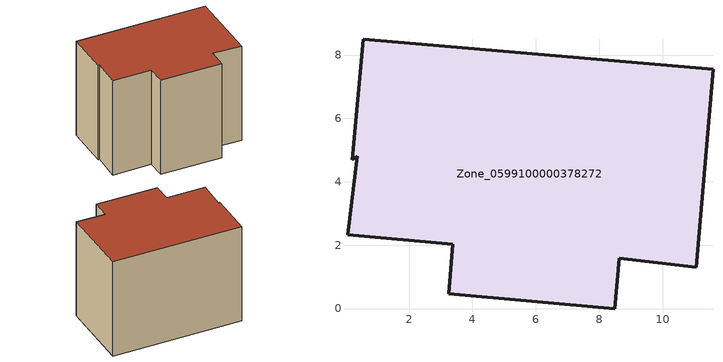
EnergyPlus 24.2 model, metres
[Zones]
Zone_0599100000378272
 floor ground (C_G): 3.25,0.47 3.38,2.04 0.06,2.32 0.36,4.8 0.21,4.69 0.56,8.49 11.59,7.55 11.07,1.31 8.63,1.58 8.49,0 z0
 wall outside (C_F): 3.38,2.04 3.25,0.47 8.49,0 8.63,1.58 11.07,1.31 11.59,7.55 0.56,8.49 0.21,4.69 0.36,4.8 0.06,2.32 3.38,2.04 z0:8.68
 roof outside (C_R): 0.56,8.49 0.21,4.69 0.36,4.8 0.06,2.32 3.38,2.04 3.25,0.47 8.49,0 8.63,1.58 11.07,1.31 11.59,7.55 z8.68
[BUILDING]
Pand.0599100000378272: North Axis=0; Terrain=City; Loads Convergence Tolerance Value=0.04; Temperature Convergence Tolerance Value=0.4; Solar Distribution=FullExterior; Maximum Number of Warmup Days=25; Minimum Number of Warmup Days=1
[Site:Location]
Rotterdam.The.Hague.AP_ZH_NLD Design_Conditions: Latitude=51.96; Longitude=4.45; Time Zone=1; Elevation=-4.5
[SITE:GROUNDTEMPERATURE:BUILDINGSURFACE]
18, 18, 18, 18, 18, 18, 18, 18, 18, 18, 18, 18
[MATERIAL] Thermal Absorptance=0.9; Solar Absorptance=0.7; Visible Absorptance=0.7
Name | Roughness | Thickness | Conductivity | Density | Specific Heat
G.TC.1992-2005 | MediumSmooth | 0.15 | 0.06 | 540 | 1210
F.TC.1992-2005 | Rough | 0.3 | 0.12 | 1920 | 840
R.TC.1992-2005 | MediumRough | 0.2 | 0.08 | 1500 | 1000
[CONSTRUCTION]
C_G: G.TC.1992-2005
C_F: F.TC.1992-2005
C_R: R.TC.1992-2005
[ZONE]
Zone_0599100000378272: Type=1; Multiplier=1; Ceiling Height=Autocalculate; Volume=Autocalculate; Floor Area=autocalculate; Part of Total Floor Area=Yes
[ZONEINFILTRATION:DESIGNFLOWRATE]
Infil_Zone_0599100000378272: Zone or ZoneList or Space or SpaceList=Zone_0599100000378272; Schedule=AlwaysOn; Design Flow Rate Calculation Method=Flow/Area; Flow Rate per Floor Area=0.0015; Constant Term Coefficient=1; Temperature Term Coefficient=0; Velocity Term Coefficient=0; Velocity Squared Term Coefficient=0
[HVACTEMPLATE:ZONE:IDEALLOADSAIRSYSTEM]
Zone_0599100000378272: Maximum Heating Supply Air Temperature=50; Minimum Cooling Supply Air Temperature=13; Maximum Heating Supply Air Humidity Ratio=0.0156; Minimum Cooling Supply Air Humidity Ratio=0.0077; Heating Limit=NoLimit; Cooling Limit=NoLimit; Dehumidification Control Type=ConstantSensibleHeatRatio; Cooling Sensible Heat Ratio=0.7; Dehumidification Setpoint=60; Humidification Control Type=None; Humidification Setpoint=30; Outdoor Air Method=None; Outdoor Air Flow Rate per Person=0.00944; Outdoor Air Flow Rate per Zone Floor Area=0; Outdoor Air Flow Rate per Zone=0; Demand Controlled Ventilation Type=None; Outdoor Air Economizer Type=NoEconomizer; Heat Recovery Type=None; Sensible Heat Recovery Effectiveness=0.7; Latent Heat Recovery Effectiveness=0.65
[ZONECONTROL:THERMOSTAT]
ThermostatControl_Zone_0599100000378272: Zone or ZoneList=Zone_0599100000378272; Control Type Schedule=DualSetpointControlType; Control 1=Thermostat_Zone_0599100000378272; Temperature Difference Between Cutout And Setpoint=0
[THERMOSTATSETPOINT:DUALSETPOINT]
Thermostat_Zone_0599100000378272: Heating Setpoint Temperature Schedule=HeatingSetpoint_Zone_0599100000378272; Cooling Setpoint Temperature Schedule=CoolingSetpoint_Zone_0599100000378272
[SCHEDULE:COMPACT]
HeatingSetpoint_Zone_0599100000378272: Through: 12/31, For: AllDays, Until: 24:00, 21
CoolingSetpoint_Zone_0599100000378272: Through: 12/31, For: AllDays, Until: 24:00, 24
DualSetpointControlType: Through: 12/31, For: AllDays, Until: 24:00, 4
AlwaysOn: Through: 12/31, For: AllDays, Until: 24:00, 1
